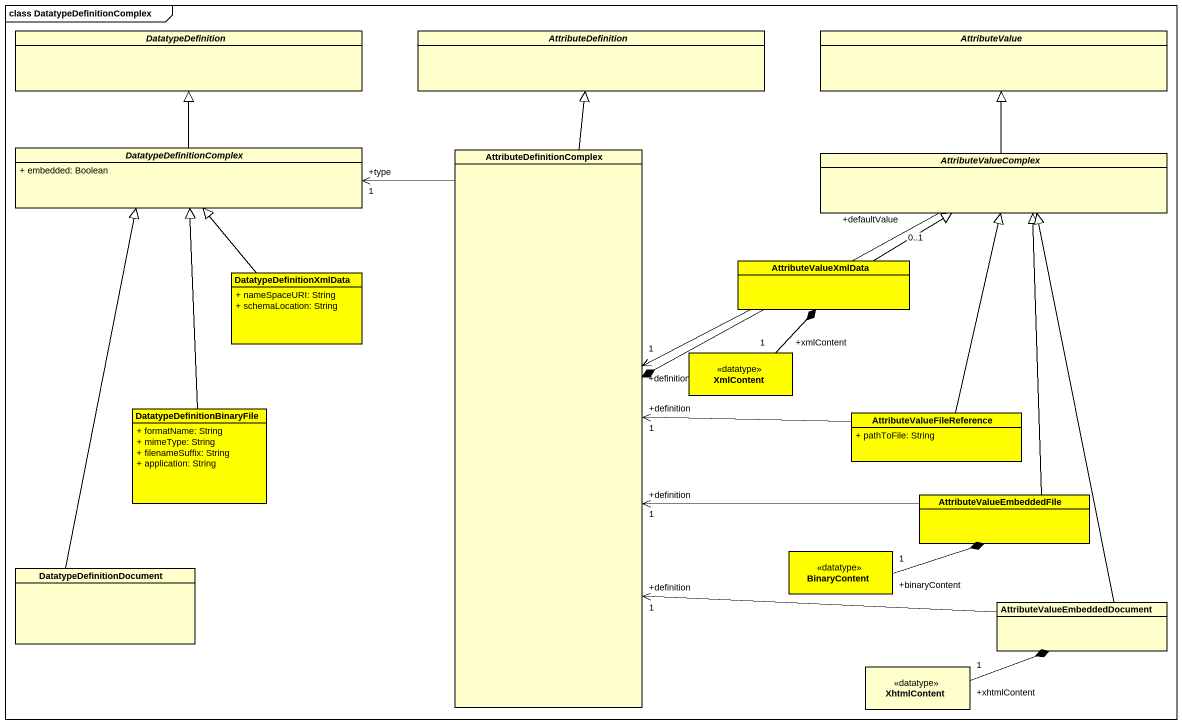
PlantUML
@startuml
mainframe class DatatypeDefinitionComplex
hide circle
hide empty members
skinparam classAttributeIconSize 0
abstract class DatatypeDefinition
abstract class AttributeDefinition
abstract class AttributeValue
abstract class DatatypeDefinitionComplex {
  + embedded: Boolean
}
class AttributeDefinitionComplex
abstract class AttributeValueComplex
class DatatypeDefinitionXmlData #FFFF00 {
  + nameSpaceURI: String
  + schemaLocation: String
}
class AttributeValueXmlData #FFFF00
class XmlContent <<datatype>> #FFFF00
class DatatypeDefinitionBinaryFile #FFFF00 {
  + formatName: String
  + mimeType: String
  + filenameSuffix: String
  + application: String
}
class AttributeValueFileReference #FFFF00 {
  + pathToFile: String
}
class AttributeValueEmbeddedFile #FFFF00
class BinaryContent <<datatype>> #FFFF00
class DatatypeDefinitionDocument
class "AttributeValueEmbeddedDocument" as AttributeValueEmbeddedDocume
class XhtmlContent <<datatype>>
DatatypeDefinitionComplex -up-|> DatatypeDefinition
AttributeDefinitionComplex -up-|> AttributeDefinition
AttributeDefinitionComplex -up-> "+type\n1" DatatypeDefinitionComplex
AttributeValueComplex -up-|> AttributeValue
AttributeValueComplex "+defaultValue\n0..1" -left-* AttributeDefinitionComplex
DatatypeDefinitionXmlData -up-|> DatatypeDefinitionComplex
AttributeValueXmlData -left-> "+definition\n1" AttributeDefinitionComplex
AttributeValueXmlData -up-|> AttributeValueComplex
XmlContent "+xmlContent\n1" -up-* AttributeValueXmlData
DatatypeDefinitionBinaryFile -up-|> DatatypeDefinitionComplex
AttributeValueFileReference -left-> "+definition\n1" AttributeDefinitionComplex
AttributeValueFileReference -up-|> AttributeValueComplex
AttributeValueEmbeddedFile -left-> "+definition\n1" AttributeDefinitionComplex
AttributeValueEmbeddedFile -up-|> AttributeValueComplex
BinaryContent "+binaryContent\n1" -right-* AttributeValueEmbeddedFile
DatatypeDefinitionDocument -up-|> DatatypeDefinitionComplex
AttributeValueEmbeddedDocume -left-> "+definition\n1" AttributeDefinitionComplex
AttributeValueEmbeddedDocume -up-|> AttributeValueComplex
XhtmlContent "+xhtmlContent\n1" -right-* AttributeValueEmbeddedDocume
@enduml
